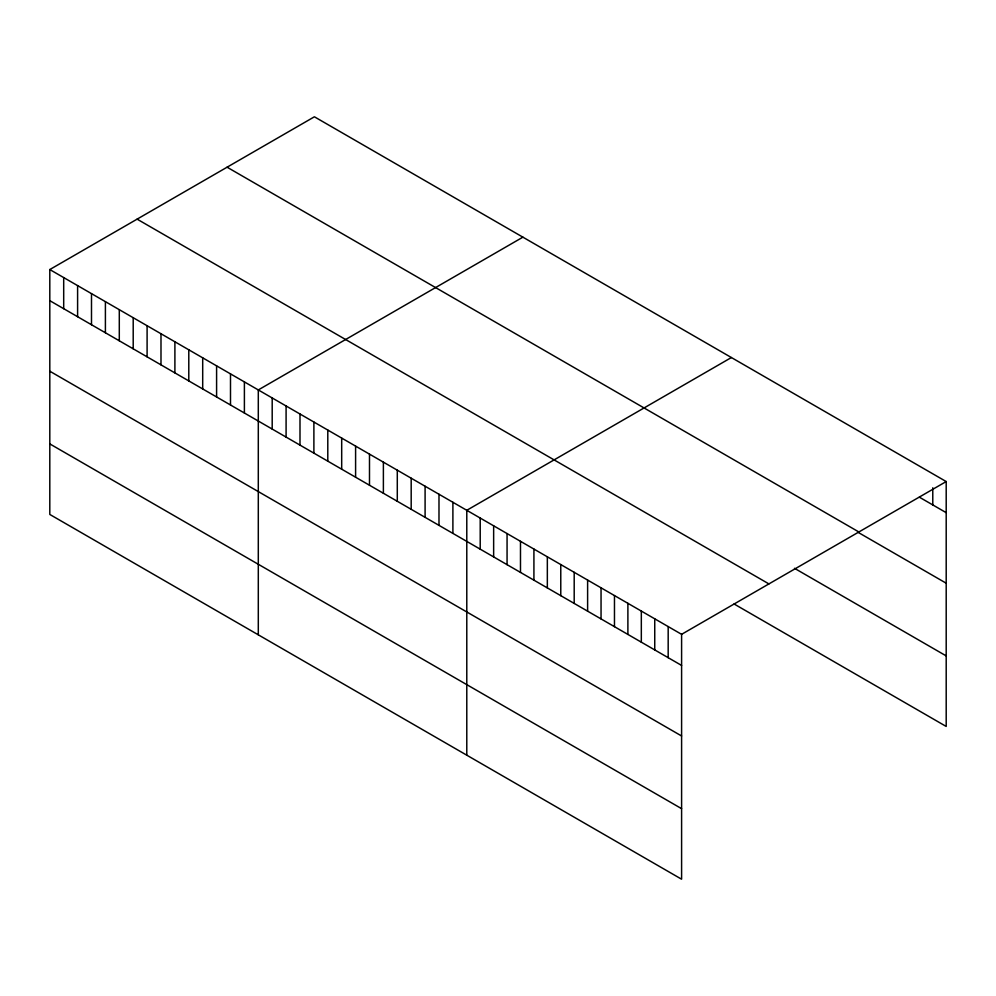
<?xml version="1.0" encoding="UTF-8"?>
<svg xmlns="http://www.w3.org/2000/svg" width="996" height="996" viewBox="0 0 996 996"><rect width="100%" height="100%" fill="white"/><g stroke="black" fill="none" stroke-linecap="round" stroke-linejoin="round"><path stroke-width="1.49" d="M49.8 269.555L681.6 634.328L681.6 879.207L49.8 514.446L49.8 269.555L314.4 116.793L946.2 481.554L946.2 726.445L734.077 603.974M522.9 237.16L258.3 389.934L258.3 634.813M731.388 357.539L466.788 510.301L466.788 755.192M681.6 634.328L946.2 481.554M919.345 497.166L946.2 512.666M227.088 167.204L858.876 531.976M857.593 532.051L946.2 583.208M794.484 568.305L946.2 655.903M137.112 219.145L768.912 583.905M49.8 300.668L681.6 665.428M49.8 371.209L681.6 735.982M49.8 443.892L681.6 808.665M932.779 487.803L932.779 504.922M668.179 626.571L668.179 657.684M654.745 618.815L654.745 649.927M641.324 611.071L641.324 642.183M627.891 603.315L627.891 634.427M614.47 595.571L614.47 626.683M601.049 587.814L601.049 618.927M587.615 580.058L587.615 611.171M574.194 572.314L574.194 603.427M560.773 564.558L560.773 595.67M547.339 556.814L547.339 587.926M533.918 549.057L533.918 580.17M520.485 541.314L520.485 572.414M507.064 533.557L507.064 564.67M493.643 525.801L493.643 556.913M480.209 518.057L480.209 549.17M452.894 502.283L452.894 533.383M438.987 494.253L438.987 525.365M425.093 486.222L425.093 517.335M411.186 478.205L411.186 509.317M397.292 470.174L397.292 501.287M383.385 462.156L383.385 493.269M369.491 454.126L369.491 485.239M355.597 446.108L355.597 477.209M341.69 438.078L341.69 469.191M327.796 430.048L327.796 461.16M313.889 422.03L313.889 453.143M299.995 414L299.995 445.112M286.089 405.982L286.089 437.095M272.194 397.952L272.194 429.064M244.394 381.904L244.394 413.016M230.499 373.874L230.499 404.986M216.593 365.856L216.593 396.968M202.698 357.825L202.698 388.938M188.792 349.808L188.792 380.92M174.898 341.777L174.898 372.89M160.991 333.76L160.991 364.872M147.097 325.729L147.097 356.842M133.203 317.712L133.203 348.812M119.296 309.681L119.296 340.794M105.402 301.651L105.402 332.764M91.495 293.633L91.495 324.746M77.601 285.603L77.601 316.716M63.694 277.585L63.694 308.698"/></g></svg>
